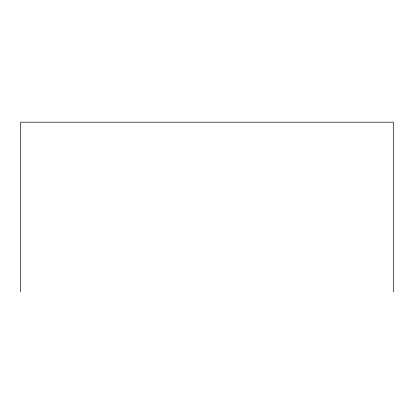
<?xml version="1.0" encoding="UTF-8"?>
<svg xmlns="http://www.w3.org/2000/svg" width="414" height="414" viewBox="0 0 414 414"><rect width="100%" height="100%" fill="white"/><g stroke="black" fill="none" stroke-linecap="round" stroke-linejoin="round"><path stroke-width="0.62" d="M393.3 291.808L393.3 122.192L20.7 122.192L20.7 291.808"/></g></svg>
